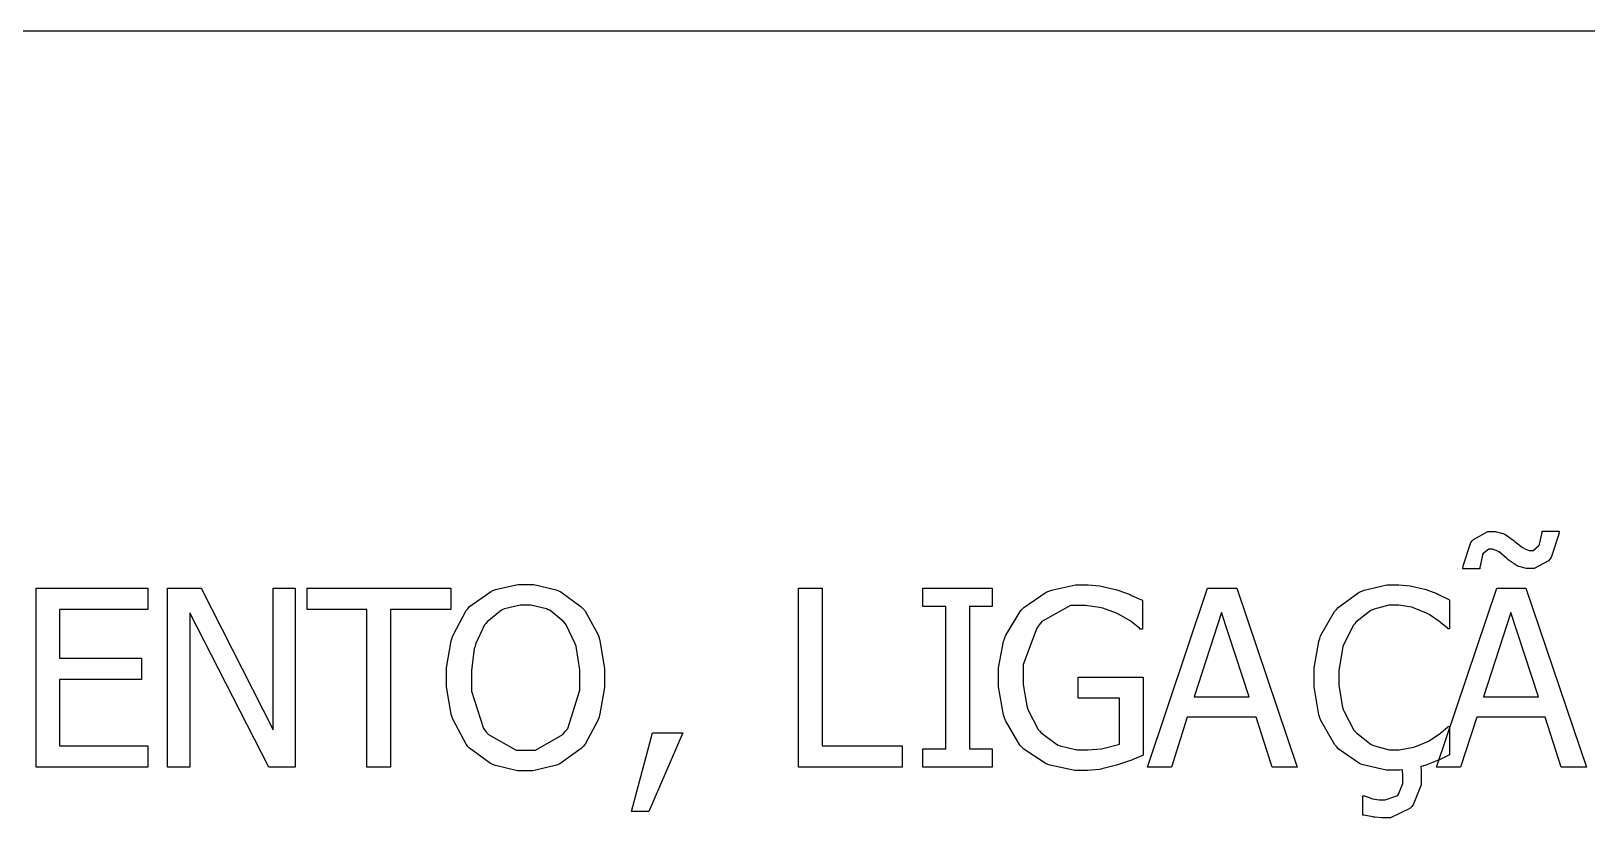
# Model space of a CAD drawing. Header units: millimetres. Extents: x 1974 to 2560, y 1429 to 1567.
# Drawn here: x 2503.301 to 2504.771, y 1517.484 to 1518.227 of the extents above; entities that cross this region are included whole.
import ezdxf

# ---------------------------------------------------------------- set-up
doc = ezdxf.new("R2010")
doc.units = ezdxf.units.MM
doc.layers.add('TEXTO', color=4, linetype='Continuous')

msp = doc.modelspace()

# ---------------------------------------------------------------- linework, layer by layer
at = {"layer": 'TEXTO', "color": 0}
for p, q in [((2507.7976, 1518.2266), (2478.9131, 1518.2266)), ((2504.6614, 1517.7436), (2504.6626, 1517.7451)), ((2504.6626, 1517.7451), (2504.6638, 1517.7466)), ((2504.6638, 1517.7466), (2504.6773, 1517.754)), ((2504.6773, 1517.754), (2504.682, 1517.754)), ((2504.682, 1517.754), (2504.6845, 1517.754)), ((2504.6845, 1517.754), (2504.6916, 1517.7521)), ((2504.6916, 1517.7521), (2504.6926, 1517.7517)), ((2504.6926, 1517.7517), (2504.6934, 1517.7514)), ((2504.6934, 1517.7514), (2504.7014, 1517.746)), ((2504.7014, 1517.746), (2504.7023, 1517.7452)), ((2504.7023, 1517.7452), (2504.703, 1517.7446)), ((2504.7264, 1517.7421), (2504.7287, 1517.7532)), ((2504.7287, 1517.7532), (2504.7289, 1517.7545)), ((2504.7289, 1517.7545), (2504.7448, 1517.7545)), ((2504.7289, 1517.7545), (2504.7289, 1517.7545)), ((2504.7446, 1517.7516), (2504.7373, 1517.7295)), ((2504.7448, 1517.7545), (2504.7446, 1517.7516)), ((2504.6541, 1517.7216), (2504.6614, 1517.7436)), ((2504.6723, 1517.7316), (2504.67, 1517.7201)), ((2504.6725, 1517.7324), (2504.6723, 1517.7316)), ((2504.6731, 1517.7333), (2504.6725, 1517.7324)), ((2504.6785, 1517.7375), (2504.6731, 1517.7333)), ((2504.6804, 1517.7375), (2504.6785, 1517.7375)), ((2504.682, 1517.7375), (2504.6804, 1517.7375)), ((2504.6869, 1517.7355), (2504.682, 1517.7375)), ((2504.6874, 1517.735), (2504.6869, 1517.7355)), ((2504.6882, 1517.7347), (2504.6874, 1517.735)), ((2504.6954, 1517.7287), (2504.6882, 1517.7347)), ((2504.703, 1517.7446), (2504.7103, 1517.7389)), ((2504.7103, 1517.7389), (2504.711, 1517.7385)), ((2504.711, 1517.7385), (2504.7118, 1517.7381)), ((2504.7118, 1517.7381), (2504.7165, 1517.7361)), ((2504.7165, 1517.7361), (2504.7182, 1517.7361)), ((2504.7182, 1517.7361), (2504.7202, 1517.7361)), ((2504.7202, 1517.7361), (2504.7254, 1517.7405)), ((2504.7254, 1517.7405), (2504.7259, 1517.7413)), ((2504.7259, 1517.7413), (2504.7264, 1517.7421)), ((2504.6539, 1517.7187), (2504.6541, 1517.7216)), ((2504.67, 1517.7187), (2504.6539, 1517.7187)), ((2504.67, 1517.7201), (2504.67, 1517.7187)), ((2504.6961, 1517.728), (2504.6954, 1517.7287)), ((2504.6968, 1517.7273), (2504.6961, 1517.728)), ((2504.7051, 1517.7217), (2504.6968, 1517.7273)), ((2504.7058, 1517.7213), (2504.7051, 1517.7217)), ((2504.7068, 1517.721), (2504.7058, 1517.7213)), ((2504.714, 1517.7192), (2504.7068, 1517.721)), ((2504.7167, 1517.7192), (2504.714, 1517.7192)), ((2504.7212, 1517.7192), (2504.7167, 1517.7192)), ((2504.7349, 1517.7265), (2504.7212, 1517.7192)), ((2504.7361, 1517.728), (2504.7349, 1517.7265)), ((2504.7373, 1517.7295), (2504.7361, 1517.728)), ((2503.74, 1517.6992), (2503.7613, 1517.704)), ((2503.7613, 1517.704), (2503.7685, 1517.704)), ((2503.7685, 1517.704), (2503.7762, 1517.704)), ((2503.7762, 1517.704), (2503.7973, 1517.6991)), ((2504.2654, 1517.6987), (2504.288, 1517.7036)), ((2504.288, 1517.7036), (2504.2958, 1517.7036)), ((2504.2958, 1517.7036), (2504.3, 1517.7036)), ((2504.3, 1517.7036), (2504.3109, 1517.7026)), ((2504.3109, 1517.7026), (2504.3122, 1517.7024)), ((2504.3122, 1517.7024), (2504.3134, 1517.7022)), ((2504.3134, 1517.7022), (2504.3258, 1517.6994)), ((2504.5605, 1517.6987), (2504.5821, 1517.7036)), ((2504.5821, 1517.7036), (2504.5893, 1517.7036)), ((2504.5893, 1517.7036), (2504.5933, 1517.7036)), ((2504.5933, 1517.7036), (2504.604, 1517.7026)), ((2504.604, 1517.7026), (2504.6052, 1517.7024)), ((2504.6052, 1517.7024), (2504.6065, 1517.7022)), ((2504.6065, 1517.7022), (2504.6181, 1517.6996)), ((2503.3061, 1517.5316), (2503.3061, 1517.7005)), ((2503.3061, 1517.7005), (2503.4116, 1517.7005)), ((2503.4116, 1517.7005), (2503.4116, 1517.6805)), ((2503.4303, 1517.5316), (2503.4303, 1517.7005)), ((2503.4303, 1517.7005), (2503.462, 1517.7005)), ((2503.462, 1517.7005), (2503.5301, 1517.5667)), ((2503.5301, 1517.5667), (2503.5301, 1517.7005)), ((2503.5301, 1517.7005), (2503.5509, 1517.7005)), ((2503.5509, 1517.7005), (2503.5509, 1517.5316)), ((2503.5509, 1517.7005), (2503.5509, 1517.7005)), ((2503.5621, 1517.6805), (2503.5621, 1517.7005)), ((2503.5621, 1517.7005), (2503.6979, 1517.7005)), ((2503.6979, 1517.7005), (2503.6979, 1517.6805)), ((2503.7156, 1517.6831), (2503.7355, 1517.6972)), ((2503.7355, 1517.6972), (2503.7377, 1517.6982)), ((2503.7377, 1517.6982), (2503.74, 1517.6992)), ((2503.7973, 1517.6991), (2503.7995, 1517.698)), ((2503.7995, 1517.698), (2503.8018, 1517.697)), ((2503.8018, 1517.697), (2503.8211, 1517.683)), ((2504.0263, 1517.5316), (2504.0263, 1517.7005)), ((2504.0263, 1517.7005), (2504.0487, 1517.7005)), ((2504.0487, 1517.7005), (2504.0487, 1517.5516)), ((2504.1438, 1517.6832), (2504.1438, 1517.7005)), ((2504.1438, 1517.7005), (2504.2093, 1517.7005)), ((2504.2093, 1517.7005), (2504.2093, 1517.6832)), ((2504.2391, 1517.6823), (2504.2602, 1517.6966)), ((2504.2602, 1517.6966), (2504.2628, 1517.6976)), ((2504.2628, 1517.6976), (2504.2654, 1517.6987)), ((2504.3258, 1517.6994), (2504.327, 1517.699)), ((2504.327, 1517.699), (2504.328, 1517.6987)), ((2504.328, 1517.6987), (2504.3387, 1517.6948)), ((2504.3387, 1517.6948), (2504.34, 1517.6942)), ((2504.34, 1517.6942), (2504.341, 1517.6937)), ((2504.341, 1517.6937), (2504.3504, 1517.6895)), ((2504.3504, 1517.6895), (2504.3512, 1517.6891)), ((2504.3512, 1517.6891), (2504.3512, 1517.6619)), ((2504.3559, 1517.5316), (2504.4127, 1517.7005)), ((2504.4127, 1517.7005), (2504.4403, 1517.7005)), ((2504.4403, 1517.7005), (2504.4974, 1517.5316)), ((2504.5362, 1517.6823), (2504.556, 1517.6966)), ((2504.556, 1517.6966), (2504.5583, 1517.6976)), ((2504.5583, 1517.6976), (2504.5605, 1517.6987)), ((2504.6181, 1517.6996), (2504.6191, 1517.6992)), ((2504.6191, 1517.6992), (2504.6199, 1517.6989)), ((2504.6199, 1517.6989), (2504.6293, 1517.6954)), ((2504.6291, 1517.5316), (2504.6859, 1517.7005)), ((2504.6293, 1517.6954), (2504.6303, 1517.6949)), ((2504.6303, 1517.6949), (2504.631, 1517.6945)), ((2504.631, 1517.6945), (2504.6405, 1517.6898)), ((2504.6405, 1517.6898), (2504.6414, 1517.6893)), ((2504.6414, 1517.6893), (2504.6414, 1517.6622)), ((2504.6859, 1517.7005), (2504.7135, 1517.7005)), ((2504.7135, 1517.7005), (2504.7706, 1517.5316)), ((2503.4116, 1517.6805), (2503.3284, 1517.6805)), ((2503.3284, 1517.6805), (2503.3284, 1517.6343)), ((2503.5259, 1517.5316), (2503.4513, 1517.6772)), ((2503.4513, 1517.6772), (2503.4513, 1517.5316)), ((2503.6187, 1517.6805), (2503.5621, 1517.6805)), ((2503.6187, 1517.5316), (2503.6187, 1517.6805)), ((2503.6979, 1517.6805), (2503.6411, 1517.6805)), ((2503.6411, 1517.6805), (2503.6411, 1517.5316)), ((2503.7, 1517.6562), (2503.7124, 1517.6793)), ((2503.7124, 1517.6793), (2503.7141, 1517.6811)), ((2503.7141, 1517.6811), (2503.7156, 1517.6831)), ((2503.7457, 1517.6797), (2503.7322, 1517.6687)), ((2503.7472, 1517.6803), (2503.7457, 1517.6797)), ((2503.7486, 1517.6811), (2503.7472, 1517.6803)), ((2503.7633, 1517.6846), (2503.7486, 1517.6811)), ((2503.7685, 1517.6846), (2503.7633, 1517.6846)), ((2503.7735, 1517.6846), (2503.7685, 1517.6846)), ((2503.7884, 1517.681), (2503.7735, 1517.6846)), ((2503.7899, 1517.6802), (2503.7884, 1517.681)), ((2503.7914, 1517.6796), (2503.7899, 1517.6802)), ((2503.8047, 1517.6686), (2503.7914, 1517.6796)), ((2503.8211, 1517.683), (2503.8229, 1517.6811)), ((2503.8229, 1517.6811), (2503.8244, 1517.6793)), ((2503.8229, 1517.6811), (2503.8229, 1517.6811)), ((2503.8244, 1517.6793), (2503.8371, 1517.6564)), ((2504.1654, 1517.6832), (2504.1438, 1517.6832)), ((2504.1654, 1517.5489), (2504.1654, 1517.6832)), ((2504.2093, 1517.6832), (2504.188, 1517.6832)), ((2504.188, 1517.6832), (2504.188, 1517.5489)), ((2504.222, 1517.6555), (2504.2357, 1517.6786)), ((2504.2357, 1517.6786), (2504.2374, 1517.6804)), ((2504.2374, 1517.6804), (2504.2391, 1517.6823)), ((2504.2833, 1517.6842), (2504.2563, 1517.6689)), ((2504.293, 1517.6842), (2504.2833, 1517.6842)), ((2504.2975, 1517.6842), (2504.293, 1517.6842)), ((2504.3106, 1517.6823), (2504.2975, 1517.6842)), ((2504.3122, 1517.6819), (2504.3106, 1517.6823)), ((2504.3137, 1517.6816), (2504.3122, 1517.6819)), ((2504.3268, 1517.6769), (2504.3137, 1517.6816)), ((2504.3278, 1517.6763), (2504.3268, 1517.6769)), ((2504.3293, 1517.6757), (2504.3278, 1517.6763)), ((2504.3397, 1517.6696), (2504.3293, 1517.6757)), ((2504.4259, 1517.6776), (2504.4, 1517.598)), ((2504.452, 1517.598), (2504.4259, 1517.6776)), ((2504.5195, 1517.6555), (2504.5327, 1517.6784)), ((2504.5327, 1517.6784), (2504.5344, 1517.6803)), ((2504.5344, 1517.6803), (2504.5362, 1517.6823)), ((2504.567, 1517.6793), (2504.5528, 1517.6684)), ((2504.5687, 1517.68), (2504.567, 1517.6793)), ((2504.5702, 1517.6807), (2504.5687, 1517.68)), ((2504.5839, 1517.6844), (2504.5702, 1517.6807)), ((2504.5891, 1517.6844), (2504.5839, 1517.6844)), ((2504.5933, 1517.6844), (2504.5891, 1517.6844)), ((2504.6055, 1517.6826), (2504.5933, 1517.6844)), ((2504.6067, 1517.6822), (2504.6055, 1517.6826)), ((2504.6079, 1517.6818), (2504.6067, 1517.6822)), ((2504.6196, 1517.6769), (2504.6079, 1517.6818)), ((2504.6209, 1517.6764), (2504.6196, 1517.6769)), ((2504.6219, 1517.6758), (2504.6209, 1517.6764)), ((2504.6313, 1517.6695), (2504.6219, 1517.6758)), ((2504.6993, 1517.6776), (2504.6733, 1517.598)), ((2504.7254, 1517.598), (2504.6993, 1517.6776)), ((2503.7298, 1517.6658), (2503.7213, 1517.6478)), ((2503.731, 1517.6671), (2503.7298, 1517.6658)), ((2503.7322, 1517.6687), (2503.731, 1517.6671)), ((2503.806, 1517.6671), (2503.8047, 1517.6686)), ((2503.807, 1517.6658), (2503.806, 1517.6671)), ((2503.8154, 1517.648), (2503.807, 1517.6658)), ((2504.2513, 1517.6628), (2504.2386, 1517.6284)), ((2504.2538, 1517.6658), (2504.2513, 1517.6628)), ((2504.2563, 1517.6689), (2504.2538, 1517.6658)), ((2504.3405, 1517.669), (2504.3397, 1517.6696)), ((2504.3412, 1517.6685), (2504.3405, 1517.669)), ((2504.3484, 1517.6626), (2504.3412, 1517.6685)), ((2504.3491, 1517.6619), (2504.3484, 1517.6626)), ((2504.3512, 1517.6619), (2504.3491, 1517.6619)), ((2504.5506, 1517.6656), (2504.5414, 1517.6476)), ((2504.5518, 1517.667), (2504.5506, 1517.6656)), ((2504.5528, 1517.6684), (2504.5518, 1517.667)), ((2504.632, 1517.6688), (2504.6313, 1517.6695)), ((2504.6328, 1517.6682), (2504.632, 1517.6688)), ((2504.6393, 1517.6627), (2504.6328, 1517.6682)), ((2504.6398, 1517.6622), (2504.6393, 1517.6627)), ((2504.6414, 1517.6622), (2504.6398, 1517.6622)), ((2503.6937, 1517.6254), (2503.6982, 1517.6509)), ((2503.6982, 1517.6509), (2503.6992, 1517.6535)), ((2503.6992, 1517.6535), (2503.7, 1517.6562)), ((2503.72, 1517.6434), (2503.7174, 1517.6229)), ((2503.7208, 1517.6455), (2503.72, 1517.6434)), ((2503.7213, 1517.6478), (2503.7208, 1517.6455)), ((2503.8162, 1517.6457), (2503.8154, 1517.648)), ((2503.8167, 1517.6436), (2503.8162, 1517.6457)), ((2503.8199, 1517.6235), (2503.8167, 1517.6436)), ((2503.8371, 1517.6564), (2503.838, 1517.6536)), ((2503.838, 1517.6536), (2503.8388, 1517.6509)), ((2503.8388, 1517.6509), (2503.8432, 1517.6248)), ((2504.2153, 1517.6254), (2504.22, 1517.6502)), ((2504.22, 1517.6502), (2504.221, 1517.6528)), ((2504.221, 1517.6528), (2504.222, 1517.6555)), ((2504.5133, 1517.6252), (2504.5178, 1517.6503)), ((2504.5178, 1517.6503), (2504.5188, 1517.6529)), ((2504.5188, 1517.6529), (2504.5195, 1517.6555)), ((2504.5401, 1517.6432), (2504.5367, 1517.6228)), ((2504.5406, 1517.6453), (2504.5401, 1517.6432)), ((2504.5414, 1517.6476), (2504.5406, 1517.6453)), ((2503.3284, 1517.6343), (2503.4059, 1517.6343)), ((2503.4059, 1517.6343), (2503.4059, 1517.6143)), ((2504.2386, 1517.6284), (2504.2386, 1517.6169)), ((2503.4059, 1517.6143), (2503.3284, 1517.6143)), ((2503.3284, 1517.6143), (2503.3284, 1517.5516)), ((2503.6937, 1517.616), (2503.6937, 1517.6254)), ((2503.6937, 1517.6075), (2503.6937, 1517.616)), ((2503.7174, 1517.6229), (2503.7174, 1517.616)), ((2503.7174, 1517.616), (2503.7174, 1517.6033)), ((2503.8199, 1517.616), (2503.8199, 1517.6235)), ((2503.8199, 1517.6041), (2503.8199, 1517.616)), ((2503.8199, 1517.616), (2503.8199, 1517.616)), ((2503.8432, 1517.6248), (2503.8432, 1517.616)), ((2503.8432, 1517.616), (2503.8432, 1517.6068)), ((2504.2153, 1517.6162), (2504.2153, 1517.6254)), ((2504.2153, 1517.6074), (2504.2153, 1517.6162)), ((2504.2386, 1517.6169), (2504.2386, 1517.6095)), ((2504.2906, 1517.5968), (2504.2906, 1517.6166)), ((2504.2906, 1517.6166), (2504.3519, 1517.6166)), ((2504.3519, 1517.6166), (2504.3519, 1517.5429)), ((2504.5133, 1517.6159), (2504.5133, 1517.6252)), ((2504.5133, 1517.6072), (2504.5133, 1517.6159)), ((2504.5367, 1517.6228), (2504.5367, 1517.6159)), ((2504.5367, 1517.6159), (2504.5367, 1517.6085)), ((2503.6982, 1517.5816), (2503.6937, 1517.6075)), ((2503.7174, 1517.6033), (2503.7288, 1517.5681)), ((2503.8083, 1517.5681), (2503.8199, 1517.6041)), ((2503.8432, 1517.6068), (2503.8388, 1517.5818)), ((2504.22, 1517.5809), (2504.2153, 1517.6074)), ((2504.2386, 1517.6095), (2504.2421, 1517.5893)), ((2504.4, 1517.598), (2504.452, 1517.598)), ((2504.4, 1517.598), (2504.4, 1517.598)), ((2504.5178, 1517.5809), (2504.5133, 1517.6072)), ((2504.5367, 1517.6085), (2504.5401, 1517.5882)), ((2504.6733, 1517.598), (2504.7254, 1517.598)), ((2504.6733, 1517.598), (2504.6733, 1517.598)), ((2504.2421, 1517.5893), (2504.2426, 1517.5872)), ((2504.2426, 1517.5872), (2504.2433, 1517.5852)), ((2504.2433, 1517.5852), (2504.2528, 1517.5672)), ((2504.3296, 1517.5968), (2504.2906, 1517.5968)), ((2504.3296, 1517.5532), (2504.3296, 1517.5968)), ((2504.5401, 1517.5882), (2504.5409, 1517.586)), ((2504.5409, 1517.586), (2504.5416, 1517.584)), ((2504.5416, 1517.584), (2504.551, 1517.5663)), ((2503.6992, 1517.5788), (2503.6982, 1517.5816)), ((2503.7, 1517.5761), (2503.6992, 1517.5788)), ((2503.7124, 1517.5531), (2503.7, 1517.5761)), ((2503.8371, 1517.5762), (2503.8247, 1517.5531)), ((2503.838, 1517.579), (2503.8371, 1517.5762)), ((2503.8388, 1517.5818), (2503.838, 1517.579)), ((2504.221, 1517.5781), (2504.22, 1517.5809)), ((2504.222, 1517.5754), (2504.221, 1517.5781)), ((2504.2354, 1517.5523), (2504.222, 1517.5754)), ((2504.3936, 1517.5788), (2504.3785, 1517.5316)), ((2504.4585, 1517.5788), (2504.3936, 1517.5788)), ((2504.4736, 1517.5316), (2504.4585, 1517.5788)), ((2504.5188, 1517.5781), (2504.5178, 1517.5809)), ((2504.5198, 1517.5754), (2504.5188, 1517.5781)), ((2504.533, 1517.5525), (2504.5198, 1517.5754)), ((2504.6333, 1517.5642), (2504.6395, 1517.5694)), ((2504.6395, 1517.5694), (2504.6398, 1517.5698)), ((2504.6398, 1517.5698), (2504.6414, 1517.5698)), ((2504.6414, 1517.5698), (2504.6414, 1517.5431)), ((2504.6671, 1517.5788), (2504.6517, 1517.5316)), ((2504.7316, 1517.5788), (2504.6671, 1517.5788)), ((2504.7468, 1517.5316), (2504.7316, 1517.5788)), ((2503.7288, 1517.5681), (2503.731, 1517.5651)), ((2503.731, 1517.5651), (2503.7335, 1517.5622)), ((2503.7335, 1517.5622), (2503.7598, 1517.5475)), ((2503.7779, 1517.5475), (2503.8038, 1517.5622)), ((2503.8038, 1517.5622), (2503.806, 1517.5651)), ((2503.806, 1517.5651), (2503.8083, 1517.5681)), ((2503.8686, 1517.4896), (2503.8884, 1517.5639)), ((2503.917, 1517.5639), (2503.885, 1517.4896)), ((2503.8884, 1517.5639), (2503.917, 1517.5639)), ((2503.8884, 1517.5639), (2503.8884, 1517.5639)), ((2504.2528, 1517.5672), (2504.254, 1517.5657)), ((2504.254, 1517.5657), (2504.2553, 1517.5642)), ((2504.2553, 1517.5642), (2504.2699, 1517.5531)), ((2504.551, 1517.5663), (2504.5523, 1517.5649)), ((2504.5523, 1517.5649), (2504.5536, 1517.5635)), ((2504.5536, 1517.5635), (2504.5672, 1517.553)), ((2504.6084, 1517.5507), (2504.6209, 1517.5558)), ((2504.6209, 1517.5558), (2504.6219, 1517.5564)), ((2504.6219, 1517.5564), (2504.6229, 1517.5569)), ((2504.6229, 1517.5569), (2504.6318, 1517.563)), ((2504.6318, 1517.563), (2504.6328, 1517.5635)), ((2504.6328, 1517.5635), (2504.6333, 1517.5642)), ((2503.3284, 1517.5516), (2503.4116, 1517.5516)), ((2503.4116, 1517.5516), (2503.4116, 1517.5316)), ((2503.7141, 1517.5511), (2503.7124, 1517.5531)), ((2503.7156, 1517.5493), (2503.7141, 1517.5511)), ((2503.7353, 1517.5348), (2503.7156, 1517.5493)), ((2503.7598, 1517.5475), (2503.7685, 1517.5475)), ((2503.7685, 1517.5475), (2503.7779, 1517.5475)), ((2503.8211, 1517.5492), (2503.801, 1517.5347)), ((2503.8229, 1517.5511), (2503.8211, 1517.5492)), ((2503.8247, 1517.5531), (2503.8229, 1517.5511)), ((2504.0487, 1517.5516), (2504.1241, 1517.5516)), ((2504.1241, 1517.5516), (2504.1241, 1517.5316)), ((2504.1241, 1517.5516), (2504.1241, 1517.5516)), ((2504.1438, 1517.5316), (2504.1438, 1517.5489)), ((2504.1438, 1517.5489), (2504.1654, 1517.5489)), ((2504.188, 1517.5489), (2504.2093, 1517.5489)), ((2504.2093, 1517.5489), (2504.2093, 1517.5316)), ((2504.2093, 1517.5489), (2504.2093, 1517.5489)), ((2504.2374, 1517.5503), (2504.2354, 1517.5523)), ((2504.2391, 1517.5485), (2504.2374, 1517.5503)), ((2504.2602, 1517.5347), (2504.2391, 1517.5485)), ((2504.2699, 1517.5531), (2504.2717, 1517.5523)), ((2504.2717, 1517.5523), (2504.2734, 1517.5516)), ((2504.2734, 1517.5516), (2504.2893, 1517.5477)), ((2504.2893, 1517.5477), (2504.2948, 1517.5477)), ((2504.2948, 1517.5477), (2504.2995, 1517.5477)), ((2504.2995, 1517.5477), (2504.3122, 1517.5489)), ((2504.3122, 1517.5489), (2504.3137, 1517.5491)), ((2504.3137, 1517.5491), (2504.3151, 1517.5494)), ((2504.3151, 1517.5494), (2504.3285, 1517.5528)), ((2504.3285, 1517.5528), (2504.3296, 1517.5532)), ((2504.3512, 1517.5426), (2504.3415, 1517.5385)), ((2504.3519, 1517.5429), (2504.3512, 1517.5426)), ((2504.5347, 1517.5506), (2504.533, 1517.5525)), ((2504.5362, 1517.5489), (2504.5347, 1517.5506)), ((2504.5563, 1517.5351), (2504.5362, 1517.5489)), ((2504.5672, 1517.553), (2504.5689, 1517.5522)), ((2504.5689, 1517.5522), (2504.5705, 1517.5515)), ((2504.5705, 1517.5515), (2504.5843, 1517.5479)), ((2504.5843, 1517.5479), (2504.5891, 1517.5479)), ((2504.5891, 1517.5479), (2504.5936, 1517.5479)), ((2504.5936, 1517.5479), (2504.6058, 1517.5499)), ((2504.6058, 1517.5499), (2504.6072, 1517.5503)), ((2504.6072, 1517.5503), (2504.6084, 1517.5507)), ((2504.6405, 1517.5427), (2504.6318, 1517.5385)), ((2504.6414, 1517.5431), (2504.6405, 1517.5427)), ((2503.4116, 1517.5316), (2503.3061, 1517.5316)), ((2503.4116, 1517.5316), (2503.4116, 1517.5316)), ((2503.4513, 1517.5316), (2503.4303, 1517.5316)), ((2503.5509, 1517.5316), (2503.5259, 1517.5316)), ((2503.6411, 1517.5316), (2503.6187, 1517.5316)), ((2503.6411, 1517.5316), (2503.6411, 1517.5316)), ((2503.7377, 1517.5339), (2503.7353, 1517.5348)), ((2503.74, 1517.533), (2503.7377, 1517.5339)), ((2503.7608, 1517.5281), (2503.74, 1517.533)), ((2503.7685, 1517.5281), (2503.7608, 1517.5281)), ((2503.7755, 1517.5281), (2503.7685, 1517.5281)), ((2503.7966, 1517.5329), (2503.7755, 1517.5281)), ((2503.7988, 1517.5338), (2503.7966, 1517.5329)), ((2503.801, 1517.5347), (2503.7988, 1517.5338)), ((2504.1241, 1517.5316), (2504.0263, 1517.5316)), ((2504.2093, 1517.5316), (2504.1438, 1517.5316)), ((2504.2628, 1517.5338), (2504.2602, 1517.5347)), ((2504.2652, 1517.5329), (2504.2628, 1517.5338)), ((2504.2873, 1517.5283), (2504.2652, 1517.5329)), ((2504.2958, 1517.5283), (2504.2873, 1517.5283)), ((2504.2992, 1517.5283), (2504.2958, 1517.5283)), ((2504.2958, 1517.5283), (2504.2958, 1517.5283)), ((2504.3106, 1517.5294), (2504.2992, 1517.5283)), ((2504.3119, 1517.5296), (2504.3106, 1517.5294)), ((2504.3129, 1517.5298), (2504.3119, 1517.5296)), ((2504.3253, 1517.5329), (2504.3129, 1517.5298)), ((2504.3268, 1517.5333), (2504.3253, 1517.5329)), ((2504.3278, 1517.5336), (2504.3268, 1517.5333)), ((2504.339, 1517.5374), (2504.3278, 1517.5336)), ((2504.3402, 1517.5379), (2504.339, 1517.5374)), ((2504.3415, 1517.5385), (2504.3402, 1517.5379)), ((2504.3785, 1517.5316), (2504.3559, 1517.5316)), ((2504.3785, 1517.5316), (2504.3785, 1517.5316)), ((2504.4974, 1517.5316), (2504.4736, 1517.5316)), ((2504.5585, 1517.5341), (2504.5563, 1517.5351)), ((2504.5608, 1517.5333), (2504.5585, 1517.5341)), ((2504.5814, 1517.5285), (2504.5608, 1517.5333)), ((2504.5891, 1517.5285), (2504.5814, 1517.5285)), ((2504.5901, 1517.5285), (2504.5891, 1517.5285)), ((2504.5891, 1517.5285), (2504.5891, 1517.5285)), ((2504.5931, 1517.5287), (2504.5901, 1517.5285)), ((2504.5933, 1517.5287), (2504.5931, 1517.5287)), ((2504.5941, 1517.5287), (2504.5933, 1517.5287)), ((2504.5968, 1517.5289), (2504.5941, 1517.5287)), ((2504.597, 1517.5289), (2504.5968, 1517.5289)), ((2504.597, 1517.5284), (2504.597, 1517.5289)), ((2504.5973, 1517.5241), (2504.597, 1517.5284)), ((2504.6162, 1517.5325), (2504.6141, 1517.532)), ((2504.6141, 1517.532), (2504.6141, 1517.5319)), ((2504.6141, 1517.5319), (2504.6141, 1517.5317)), ((2504.6141, 1517.5317), (2504.6144, 1517.528)), ((2504.6144, 1517.528), (2504.6144, 1517.5275)), ((2504.6144, 1517.5275), (2504.6144, 1517.5272)), ((2504.6144, 1517.5272), (2504.6146, 1517.523)), ((2504.6164, 1517.5326), (2504.6162, 1517.5325)), ((2504.6167, 1517.5327), (2504.6164, 1517.5326)), ((2504.6188, 1517.5335), (2504.6167, 1517.5327)), ((2504.6191, 1517.5335), (2504.6188, 1517.5335)), ((2504.6204, 1517.5339), (2504.6191, 1517.5335)), ((2504.63, 1517.5377), (2504.6204, 1517.5339)), ((2504.6517, 1517.5316), (2504.6291, 1517.5316)), ((2504.631, 1517.5381), (2504.63, 1517.5377)), ((2504.6318, 1517.5385), (2504.631, 1517.5381)), ((2504.6517, 1517.5316), (2504.6517, 1517.5316)), ((2504.7706, 1517.5316), (2504.7468, 1517.5316)), ((2504.5931, 1517.5059), (2504.5973, 1517.5161)), ((2504.5973, 1517.5238), (2504.5973, 1517.5241)), ((2504.5973, 1517.523), (2504.5973, 1517.5238)), ((2504.5973, 1517.5206), (2504.5973, 1517.523)), ((2504.5973, 1517.5195), (2504.5973, 1517.5206)), ((2504.5973, 1517.5161), (2504.5973, 1517.5195)), ((2504.6146, 1517.5147), (2504.6069, 1517.4959)), ((2504.6146, 1517.523), (2504.6146, 1517.5215)), ((2504.6146, 1517.5215), (2504.6146, 1517.5147)), ((2504.5595, 1517.4863), (2504.5595, 1517.5045)), ((2504.5595, 1517.5045), (2504.5605, 1517.5045)), ((2504.5605, 1517.5045), (2504.5608, 1517.5043)), ((2504.5608, 1517.5043), (2504.567, 1517.5022)), ((2504.567, 1517.5022), (2504.5677, 1517.5019)), ((2504.5677, 1517.5019), (2504.5684, 1517.5017)), ((2504.5684, 1517.5017), (2504.5747, 1517.5007)), ((2504.5747, 1517.5007), (2504.5767, 1517.5007)), ((2504.5767, 1517.5007), (2504.5806, 1517.5007)), ((2504.5806, 1517.5007), (2504.5915, 1517.5045)), ((2504.5915, 1517.5045), (2504.5923, 1517.5051)), ((2504.5923, 1517.5051), (2504.5931, 1517.5059)), ((2504.6069, 1517.4959), (2504.6052, 1517.4941)), ((2503.885, 1517.4896), (2503.8686, 1517.4896)), ((2504.5603, 1517.4861), (2504.5595, 1517.4863)), ((2504.5687, 1517.4845), (2504.5603, 1517.4861)), ((2504.5697, 1517.4843), (2504.5687, 1517.4845)), ((2504.5707, 1517.4842), (2504.5697, 1517.4843)), ((2504.5772, 1517.4836), (2504.5707, 1517.4842)), ((2504.5796, 1517.4836), (2504.5772, 1517.4836)), ((2504.5856, 1517.4836), (2504.5796, 1517.4836)), ((2504.6037, 1517.4923), (2504.5856, 1517.4836)), ((2504.6052, 1517.4941), (2504.6037, 1517.4923))]:
    msp.add_line(p, q, dxfattribs=at)

doc.saveas('drawing.dxf')
